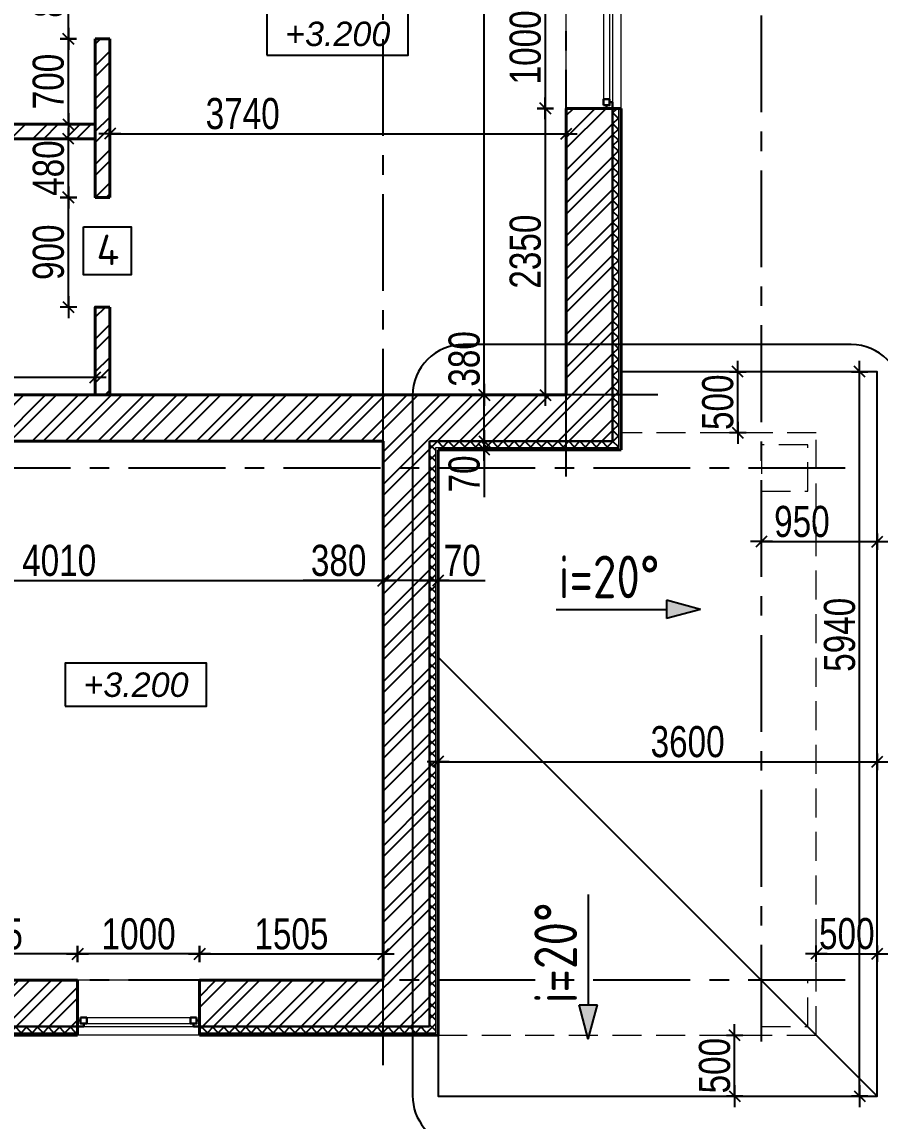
# Model space of a CAD drawing. Extents: x -12289450 to -10763036, y -7834513 to -6150123.
# Drawn here: x -11159650 to -11152617, y -7688771 to -7679759 of the extents above; entities that cross this region are included whole.
import ezdxf

# ---------------------------------------------------------------- set-up
doc = ezdxf.new("R2010")
doc.units = 0
doc.header["$LTSCALE"] = 25
doc.header["$PDMODE"] = 35
doc.linetypes.add('CENTER', pattern=[50.8, 31.75, -6.35, 6.35, -6.35])
doc.linetypes.add('HIDDEN2', pattern=[4.7625, 3.175, -1.5875])
doc.layers.get('DefPoints').update_dxf_attribs({"color": 10, "lineweight": 30})
for name, color, linetype in [('005-РАЗМЕРЫ', 252, 'Continuous'), ('008-ШТРИХОВКА', 252, 'Continuous'), ('014-ОСИ', 251, 'CENTER'), ('Annotation - Text', 7, 'Continuous'), ('Крыши', 7, 'Continuous'), ('Текст', 7, 'Continuous'), ('Чертеж эскизный', 7, 'Continuous')]:
    doc.layers.add(name, color=color, linetype=linetype)
doc.layers.add('Окна ArchiCAD_Ном._пера__23', color=7, linetype='Continuous', lineweight=30, true_color=0xff6600)
doc.layers.add('Окна ArchiCAD_Ном._пера__3', color=7, linetype='Continuous', lineweight=15, true_color=0xff6600)
doc.layers.add('Перегор', color=4, linetype='Continuous', lineweight=20)
doc.layers.add('СТЕНЫ', color=5, linetype='Continuous', lineweight=40)
doc.styles.add('gismo', font='isocpeui.ttf')
doc.styles.add('GOST 2.304', font='cs_gost2304.shx')
doc.styles.get("Standard").update_dxf_attribs({"font": 'arial.ttf'})
doc.styles.add('TXT0', font='txt', dxfattribs={"width": 0.8})
doc.styles.add('ГОСТ 2.304', font='CS_Gost2304.shx')
doc.styles.add('Текстер', font='ariali.ttf')
doc.dimstyles.new('РАЗМЕРЫ', dxfattribs={"dimscale": 30, "dimtxt": 8.5, "dimasz": 0.15, "dimexe": 0, "dimexo": 0, "dimgap": 1.2, "dimtad": 1, "dimdec": 0, "dimzin": 0, "dimdsep": 46, "dimtxsty": 'TXT0', "dimblk1": 'A8MITTA', "dimblk2": 'A8MITTA', "dimsah": 1, "dimcen": 2, "dimse1": 1, "dimse2": 1, "dimadec": 0, "dimazin": 0, "dimtp": 6, "dimtm": 6, "dimtfac": 1, "dimtdec": 0, "dimtofl": 0, "dimtmove": 0, "dimatfit": 3, "dimldrblk": 'A8MITTA', "dimfxl": 0, "dimtolj": 1, "dimtzin": 0, "dimarcsym": 0})

# ---------------------------------------------------------------- blocks, each defined once
blk = doc.blocks.new('A8MITTA', base_point=(3180, 3140))
for p, q in [((3170, 3130), (3190, 3150)), ((3180, 3155), (3180, 3125)), ((3160, 3140), (3200, 3140))]:
    blk.add_line(p, q)
blk = doc.blocks.new('*D305')
at = {"layer": '005-РАЗМЕРЫ', "color": 0, "lineweight": -2, "ltscale": 1.2, "transparency": 16777216}
blk.add_line((-11160694.2, -7684338.9), (-11156693.2, -7684338.9), dxfattribs=at)
at = {"layer": 'DefPoints', "color": 0, "ltscale": 1.2, "transparency": 16777216}
for p in [(-11160698.7, -7684306.4), (-11156688.7, -7684306.4), (-11156688.7, -7684338.9)]:
    blk.add_point(p, dxfattribs=at)
at = {"layer": '005-РАЗМЕРЫ', "color": 0, "lineweight": -2, "ltscale": 1.2, "transparency": 16777216, "xscale": 4.5, "yscale": 4.5, "zscale": 4.5, "rotation": 180}
blk.add_blockref('A8MITTA', (-11160698.7, -7684338.9), dxfattribs=at)
at = {"layer": '005-РАЗМЕРЫ', "color": 0, "lineweight": -2, "ltscale": 1.2, "transparency": 16777216, "xscale": 4.5, "yscale": 4.5, "zscale": 4.5}
blk.add_blockref('A8MITTA', (-11156688.7, -7684338.9), dxfattribs=at)
at = {"layer": '005-РАЗМЕРЫ', "color": 0, "ltscale": 1.2, "transparency": 16777216, "insert": (-11159344.5, -7684175.4), "char_height": 255, "attachment_point": 5, "style": 'TXT0'}
blk.add_mtext('\\A1;4010', dxfattribs=at)
blk = doc.blocks.new('*D306')
at = {"layer": '005-РАЗМЕРЫ', "color": 0, "lineweight": -2, "ltscale": 1.2, "transparency": 16777216}
for p, q in [((-11156688.7, -7684338.9), (-11157345.2, -7684338.9)), ((-11156313.2, -7684338.9), (-11156684.2, -7684338.9))]:
    blk.add_line(p, q, dxfattribs=at)
at = {"layer": 'DefPoints', "color": 0, "ltscale": 1.2, "transparency": 16777216}
for p in [(-11156688.7, -7684338.9), (-11156308.7, -7684338.9), (-11156308.7, -7684338.9)]:
    blk.add_point(p, dxfattribs=at)
at = {"layer": '005-РАЗМЕРЫ', "color": 0, "lineweight": -2, "ltscale": 1.2, "transparency": 16777216, "xscale": 4.5, "yscale": 4.5, "zscale": 4.5, "rotation": 180}
blk.add_blockref('A8MITTA', (-11156688.7, -7684338.9), dxfattribs=at)
at = {"layer": '005-РАЗМЕРЫ', "color": 0, "lineweight": -2, "ltscale": 1.2, "transparency": 16777216, "xscale": 4.5, "yscale": 4.5, "zscale": 4.5}
blk.add_blockref('A8MITTA', (-11156308.7, -7684338.9), dxfattribs=at)
at = {"layer": '005-РАЗМЕРЫ', "color": 0, "ltscale": 1.2, "transparency": 16777216, "insert": (-11157054.2, -7684175.4), "char_height": 255, "attachment_point": 5, "style": 'TXT0'}
blk.add_mtext('\\A1;380', dxfattribs=at)
blk = doc.blocks.new('*D316')
at = {"layer": '005-РАЗМЕРЫ', "color": 0, "lineweight": -2, "ltscale": 1.2, "transparency": 16777216}
for p, q in [((-11155860.7, -7682817.2), (-11155860.7, -7682230.7)), ((-11155860.7, -7683192.7), (-11155860.7, -7682821.7))]:
    blk.add_line(p, q, dxfattribs=at)
at = {"layer": 'DefPoints', "color": 0, "ltscale": 1.2, "transparency": 16777216}
for p in [(-11155860.7, -7682817.2), (-11155860.7, -7682817.2), (-11156039.8, -7683197.2)]:
    blk.add_point(p, dxfattribs=at)
at = {"layer": '005-РАЗМЕРЫ', "color": 0, "lineweight": -2, "ltscale": 1.2, "transparency": 16777216, "xscale": 4.5, "yscale": 4.5, "zscale": 4.5}
for p, rotation in [((-11155860.7, -7682817.2), 90), ((-11155860.7, -7683197.2), 270)]:
    blk.add_blockref('A8MITTA', p, dxfattribs=dict(at, rotation=rotation))
at = {"layer": '005-РАЗМЕРЫ', "color": 0, "ltscale": 1.2, "transparency": 16777216, "insert": (-11156024.2, -7682521.7), "char_height": 255, "attachment_point": 5, "rotation": 90, "style": 'TXT0'}
blk.add_mtext('\\A1;380', dxfattribs=at)
blk = doc.blocks.new('*D317')
at = {"layer": '005-РАЗМЕРЫ', "color": 0, "lineweight": -2, "ltscale": 1.2, "transparency": 16777216}
blk.add_line((-11155860.7, -7682812.7), (-11155860.7, -7677121.7), dxfattribs=at)
at = {"layer": 'DefPoints', "color": 0, "ltscale": 1.2, "transparency": 16777216}
for p in [(-11155860.7, -7677117.2), (-11155382.6, -7677117.2), (-11155860.7, -7682817.2)]:
    blk.add_point(p, dxfattribs=at)
at = {"layer": '005-РАЗМЕРЫ', "color": 0, "lineweight": -2, "ltscale": 1.2, "transparency": 16777216, "xscale": 4.5, "yscale": 4.5, "zscale": 4.5}
for p, rotation in [((-11155860.7, -7677117.2), 90), ((-11155860.7, -7682817.2), 270)]:
    blk.add_blockref('A8MITTA', p, dxfattribs=dict(at, rotation=rotation))
at = {"layer": '005-РАЗМЕРЫ', "color": 0, "ltscale": 1.2, "transparency": 16777216, "insert": (-11156024.2, -7679284.2), "char_height": 255, "attachment_point": 5, "rotation": 90, "style": 'TXT0'}
blk.add_mtext('\\A1;5700', dxfattribs=at)
blk = doc.blocks.new('*D326')
at = {"layer": '005-РАЗМЕРЫ', "color": 0, "lineweight": -2, "ltscale": 1.2, "transparency": 16777216}
blk.add_line((-11163734.2, -7682672.8), (-11159053.2, -7682672.8), dxfattribs=at)
at = {"layer": 'DefPoints', "color": 0, "ltscale": 1.2, "transparency": 16777216}
for p in [(-11159048.7, -7682672.8), (-11163738.7, -7682783.2), (-11159048.7, -7682783.2)]:
    blk.add_point(p, dxfattribs=at)
at = {"layer": '005-РАЗМЕРЫ', "color": 0, "lineweight": -2, "ltscale": 1.2, "transparency": 16777216, "xscale": 4.5, "yscale": 4.5, "zscale": 4.5, "rotation": 180}
blk.add_blockref('A8MITTA', (-11163738.7, -7682672.8), dxfattribs=at)
at = {"layer": '005-РАЗМЕРЫ', "color": 0, "lineweight": -2, "ltscale": 1.2, "transparency": 16777216, "xscale": 4.5, "yscale": 4.5, "zscale": 4.5}
blk.add_blockref('A8MITTA', (-11159048.7, -7682672.8), dxfattribs=at)
at = {"layer": '005-РАЗМЕРЫ', "color": 0, "ltscale": 1.2, "transparency": 16777216, "insert": (-11162088.7, -7682509.3), "char_height": 255, "attachment_point": 5, "style": 'TXT0'}
blk.add_mtext('\\A1;4690', dxfattribs=at)
blk = doc.blocks.new('*D343')
at = {"layer": '005-РАЗМЕРЫ', "color": 0, "lineweight": -2, "ltscale": 1.2, "transparency": 16777216}
blk.add_line((-11158924.2, -7680675.1), (-11155193.2, -7680675.1), dxfattribs=at)
at = {"layer": 'DefPoints', "color": 0, "ltscale": 1.2, "transparency": 16777216}
for p in [(-11158928.7, -7680547.2), (-11155188.7, -7680652.2), (-11155188.7, -7680675.1)]:
    blk.add_point(p, dxfattribs=at)
at = {"layer": '005-РАЗМЕРЫ', "color": 0, "lineweight": -2, "ltscale": 1.2, "transparency": 16777216, "xscale": 4.5, "yscale": 4.5, "zscale": 4.5, "rotation": 180}
blk.add_blockref('A8MITTA', (-11158928.7, -7680675.1), dxfattribs=at)
at = {"layer": '005-РАЗМЕРЫ', "color": 0, "lineweight": -2, "ltscale": 1.2, "transparency": 16777216, "xscale": 4.5, "yscale": 4.5, "zscale": 4.5}
blk.add_blockref('A8MITTA', (-11155188.7, -7680675.1), dxfattribs=at)
at = {"layer": '005-РАЗМЕРЫ', "color": 0, "ltscale": 1.2, "transparency": 16777216, "insert": (-11157840.8, -7680511.6), "char_height": 255, "attachment_point": 5, "style": 'TXT0'}
blk.add_mtext('\\A1;3740', dxfattribs=at)
blk = doc.blocks.new('Уровень')
at = {"color": 213, "linetype": 'ByBlock'}
blk.add_lwpolyline([(0, 0), (1544, 0), (1544, 469), (0, 469)], close=True, dxfattribs=at)
at = {"flags": 4}
blk.add_attdef('+-0.000', (70, 107), '', height=250, dxfattribs=at)
blk = doc.blocks.new('*D331')
at = {"layer": '005-РАЗМЕРЫ', "color": 0, "lineweight": -2, "ltscale": 1.2, "transparency": 16777216}
blk.add_line((-11153134.2, -7687399.2), (-11152643.2, -7687399.2), dxfattribs=at)
at = {"layer": 'DefPoints', "color": 0, "ltscale": 1.2, "transparency": 16777216}
for p in [(-11152638.7, -7687399.2), (-11153138.7, -7688067.2), (-11152638.7, -7688067.2)]:
    blk.add_point(p, dxfattribs=at)
at = {"layer": '005-РАЗМЕРЫ', "color": 0, "lineweight": -2, "ltscale": 1.2, "transparency": 16777216, "xscale": 4.5, "yscale": 4.5, "zscale": 4.5, "rotation": 180}
blk.add_blockref('A8MITTA', (-11153138.7, -7687399.2), dxfattribs=at)
at = {"layer": '005-РАЗМЕРЫ', "color": 0, "lineweight": -2, "ltscale": 1.2, "transparency": 16777216, "xscale": 4.5, "yscale": 4.5, "zscale": 4.5}
blk.add_blockref('A8MITTA', (-11152638.7, -7687399.2), dxfattribs=at)
at = {"layer": '005-РАЗМЕРЫ', "color": 0, "ltscale": 1.2, "transparency": 16777216, "insert": (-11152888.7, -7687235.7), "char_height": 255, "attachment_point": 5, "style": 'TXT0'}
blk.add_mtext('\\A1;500', dxfattribs=at)
blk = doc.blocks.new('*D330')
at = {"layer": '005-РАЗМЕРЫ', "color": 0, "lineweight": -2, "ltscale": 1.2, "transparency": 16777216}
blk.add_line((-11153782.2, -7683122.7), (-11153782.2, -7682631.7), dxfattribs=at)
at = {"layer": 'DefPoints', "color": 0, "ltscale": 1.2, "transparency": 16777216}
for p in [(-11154521.4, -7682627.2), (-11153782.2, -7682627.2), (-11154521.4, -7683127.2)]:
    blk.add_point(p, dxfattribs=at)
at = {"layer": '005-РАЗМЕРЫ', "color": 0, "lineweight": -2, "ltscale": 1.2, "transparency": 16777216, "xscale": 4.5, "yscale": 4.5, "zscale": 4.5}
for p, rotation in [((-11153782.2, -7682627.2), 90), ((-11153782.2, -7683127.2), 270)]:
    blk.add_blockref('A8MITTA', p, dxfattribs=dict(at, rotation=rotation))
at = {"layer": '005-РАЗМЕРЫ', "color": 0, "ltscale": 1.2, "transparency": 16777216, "insert": (-11153945.7, -7682877.2), "char_height": 255, "attachment_point": 5, "rotation": 90, "style": 'TXT0'}
blk.add_mtext('\\A1;500', dxfattribs=at)
blk = doc.blocks.new('ЛИНИЯ_8331', base_point=(-6696.4, 28376.8))
at = {"layer": 'Чертеж эскизный', "color": 49, "linetype": 'Continuous'}
for p, q in [((-5512.4, 28376.8), (-5792.3, 28451.8)), ((-5792.3, 28301.8), (-5792.3, 28451.8)), ((-5512.4, 28376.8), (-5792.3, 28301.8))]:
    blk.add_line(p, q, dxfattribs=at)
at = {"layer": 'Чертеж эскизный', "color": 7, "linetype": 'Continuous'}
blk.add_line((-6696.4, 28376.8), (-5792.3, 28376.8), dxfattribs=at)
at = {"layer": 'Чертеж эскизный', "color": 49}
blk.add_solid([(-5512.4, 28376.8), (-5792.3, 28301.8), (-5792.3, 28451.8)], dxfattribs=at)
blk = doc.blocks.new('*D328')
at = {"layer": '005-РАЗМЕРЫ', "color": 0, "lineweight": -2, "ltscale": 1.2, "transparency": 16777216}
blk.add_line((-11156234.2, -7685825.2), (-11152643.2, -7685825.2), dxfattribs=at)
at = {"layer": 'DefPoints', "color": 0, "ltscale": 1.2, "transparency": 16777216}
for p in [(-11152638.7, -7685825.2), (-11156238.7, -7687022), (-11152638.7, -7687022)]:
    blk.add_point(p, dxfattribs=at)
at = {"layer": '005-РАЗМЕРЫ', "color": 0, "lineweight": -2, "ltscale": 1.2, "transparency": 16777216, "xscale": 4.5, "yscale": 4.5, "zscale": 4.5, "rotation": 180}
blk.add_blockref('A8MITTA', (-11156238.7, -7685825.2), dxfattribs=at)
at = {"layer": '005-РАЗМЕРЫ', "color": 0, "lineweight": -2, "ltscale": 1.2, "transparency": 16777216, "xscale": 4.5, "yscale": 4.5, "zscale": 4.5}
blk.add_blockref('A8MITTA', (-11152638.7, -7685825.2), dxfattribs=at)
at = {"layer": '005-РАЗМЕРЫ', "color": 0, "ltscale": 1.2, "transparency": 16777216, "insert": (-11154193.7, -7685661.7), "char_height": 255, "attachment_point": 5, "style": 'TXT0'}
blk.add_mtext('\\A1;3600', dxfattribs=at)
blk = doc.blocks.new('*D329')
at = {"layer": '005-РАЗМЕРЫ', "color": 0, "lineweight": -2, "ltscale": 1.2, "transparency": 16777216}
blk.add_line((-11153808.4, -7688562.7), (-11153808.4, -7688071.7), dxfattribs=at)
at = {"layer": 'DefPoints', "color": 0, "ltscale": 1.2, "transparency": 16777216}
for p in [(-11155119.9, -7688067.2), (-11153808.4, -7688067.2), (-11155119.9, -7688567.2)]:
    blk.add_point(p, dxfattribs=at)
at = {"layer": '005-РАЗМЕРЫ', "color": 0, "lineweight": -2, "ltscale": 1.2, "transparency": 16777216, "xscale": 4.5, "yscale": 4.5, "zscale": 4.5}
for p, rotation in [((-11153808.4, -7688067.2), 90), ((-11153808.4, -7688567.2), 270)]:
    blk.add_blockref('A8MITTA', p, dxfattribs=dict(at, rotation=rotation))
at = {"layer": '005-РАЗМЕРЫ', "color": 0, "ltscale": 1.2, "transparency": 16777216, "insert": (-11153971.9, -7688317.2), "char_height": 255, "attachment_point": 5, "rotation": 90, "style": 'TXT0'}
blk.add_mtext('\\A1;500', dxfattribs=at)
blk = doc.blocks.new('*D345')
at = {"layer": '005-РАЗМЕРЫ', "color": 0, "lineweight": -2, "ltscale": 1.2, "transparency": 16777216}
blk.add_line((-11152783.8, -7688562.7), (-11152783.8, -7682631.7), dxfattribs=at)
at = {"layer": 'DefPoints', "color": 0, "ltscale": 1.2, "transparency": 16777216}
for p in [(-11152783.8, -7682627.2), (-11152782.6, -7682627.2), (-11152782.6, -7688567.2)]:
    blk.add_point(p, dxfattribs=at)
at = {"layer": '005-РАЗМЕРЫ', "color": 0, "lineweight": -2, "ltscale": 1.2, "transparency": 16777216, "xscale": 4.5, "yscale": 4.5, "zscale": 4.5}
for p, rotation in [((-11152783.8, -7682627.2), 90), ((-11152783.8, -7688567.2), 270)]:
    blk.add_blockref('A8MITTA', p, dxfattribs=dict(at, rotation=rotation))
at = {"layer": '005-РАЗМЕРЫ', "color": 0, "ltscale": 1.2, "transparency": 16777216, "insert": (-11152947.3, -7684784.3), "char_height": 255, "attachment_point": 5, "rotation": 90, "style": 'TXT0'}
blk.add_mtext('\\A1;5940', dxfattribs=at)
blk = doc.blocks.new('*D346')
at = {"layer": '005-РАЗМЕРЫ', "color": 0, "lineweight": -2, "ltscale": 1.2, "transparency": 16777216}
blk.add_line((-11153584.2, -7684019.6), (-11152643.2, -7684019.6), dxfattribs=at)
at = {"layer": 'DefPoints', "color": 0, "ltscale": 1.2, "transparency": 16777216}
for p in [(-11153588.7, -7682516.8), (-11152638.7, -7682627.2), (-11152638.7, -7684019.6)]:
    blk.add_point(p, dxfattribs=at)
at = {"layer": '005-РАЗМЕРЫ', "color": 0, "lineweight": -2, "ltscale": 1.2, "transparency": 16777216, "xscale": 4.5, "yscale": 4.5, "zscale": 4.5, "rotation": 180}
blk.add_blockref('A8MITTA', (-11153588.7, -7684019.6), dxfattribs=at)
at = {"layer": '005-РАЗМЕРЫ', "color": 0, "lineweight": -2, "ltscale": 1.2, "transparency": 16777216, "xscale": 4.5, "yscale": 4.5, "zscale": 4.5}
blk.add_blockref('A8MITTA', (-11152638.7, -7684019.6), dxfattribs=at)
at = {"layer": '005-РАЗМЕРЫ', "color": 0, "ltscale": 1.2, "transparency": 16777216, "insert": (-11153256.7, -7683856.1), "char_height": 255, "attachment_point": 5, "style": 'TXT0'}
blk.add_mtext('\\A1;950', dxfattribs=at)
blk = doc.blocks.new('*D380')
at = {"layer": '005-РАЗМЕРЫ', "color": 0, "lineweight": -2, "ltscale": 1.2, "transparency": 16777216}
blk.add_line((-11158198.2, -7687401.4), (-11159189.2, -7687401.4), dxfattribs=at)
at = {"layer": 'DefPoints', "color": 0, "ltscale": 1.2, "transparency": 16777216}
for p in [(-11159193.7, -7687401.4), (-11159193.7, -7687617.2), (-11158193.7, -7687617.2)]:
    blk.add_point(p, dxfattribs=at)
at = {"layer": '005-РАЗМЕРЫ', "color": 0, "lineweight": -2, "ltscale": 1.2, "transparency": 16777216, "xscale": 4.5, "yscale": 4.5, "zscale": 4.5, "rotation": 180}
blk.add_blockref('A8MITTA', (-11159193.7, -7687401.4), dxfattribs=at)
at = {"layer": '005-РАЗМЕРЫ', "color": 0, "lineweight": -2, "ltscale": 1.2, "transparency": 16777216, "xscale": 4.5, "yscale": 4.5, "zscale": 4.5}
blk.add_blockref('A8MITTA', (-11158193.7, -7687401.4), dxfattribs=at)
at = {"layer": '005-РАЗМЕРЫ', "color": 0, "ltscale": 1.2, "transparency": 16777216, "insert": (-11158693.7, -7687237.9), "char_height": 255, "attachment_point": 5, "style": 'TXT0'}
blk.add_mtext('\\A1;1000', dxfattribs=at)
blk = doc.blocks.new('*D381')
at = {"layer": '005-РАЗМЕРЫ', "color": 0, "lineweight": -2, "ltscale": 1.2, "transparency": 16777216}
blk.add_line((-11159198.2, -7687401.4), (-11160694.2, -7687401.4), dxfattribs=at)
at = {"layer": 'DefPoints', "color": 0, "ltscale": 1.2, "transparency": 16777216}
for p in [(-11160698.7, -7687401.4), (-11160698.7, -7687617.2), (-11159193.7, -7687617.2)]:
    blk.add_point(p, dxfattribs=at)
at = {"layer": '005-РАЗМЕРЫ', "color": 0, "lineweight": -2, "ltscale": 1.2, "transparency": 16777216, "xscale": 4.5, "yscale": 4.5, "zscale": 4.5, "rotation": 180}
blk.add_blockref('A8MITTA', (-11160698.7, -7687401.4), dxfattribs=at)
at = {"layer": '005-РАЗМЕРЫ', "color": 0, "lineweight": -2, "ltscale": 1.2, "transparency": 16777216, "xscale": 4.5, "yscale": 4.5, "zscale": 4.5}
blk.add_blockref('A8MITTA', (-11159193.7, -7687401.4), dxfattribs=at)
at = {"layer": '005-РАЗМЕРЫ', "color": 0, "ltscale": 1.2, "transparency": 16777216, "insert": (-11159946.2, -7687237.9), "char_height": 255, "attachment_point": 5, "style": 'TXT0'}
blk.add_mtext('\\A1;1505', dxfattribs=at)
blk = doc.blocks.new('*D400')
at = {"layer": '005-РАЗМЕРЫ', "color": 0, "lineweight": -2, "ltscale": 1.2, "transparency": 16777216}
for p, q in [((-11155860.7, -7683192.7), (-11155860.7, -7683188.2)), ((-11155860.7, -7683271.7), (-11155860.7, -7683654.2))]:
    blk.add_line(p, q, dxfattribs=at)
at = {"layer": 'DefPoints', "color": 0, "ltscale": 1.2, "transparency": 16777216}
for p in [(-11155860.7, -7683267.2), (-11155752.6, -7683197.2), (-11155752.6, -7683267.2)]:
    blk.add_point(p, dxfattribs=at)
at = {"layer": '005-РАЗМЕРЫ', "color": 0, "lineweight": -2, "ltscale": 1.2, "transparency": 16777216, "xscale": 4.5, "yscale": 4.5, "zscale": 4.5}
for p, rotation in [((-11155860.7, -7683197.2), 270), ((-11155860.7, -7683267.2), 90)]:
    blk.add_blockref('A8MITTA', p, dxfattribs=dict(at, rotation=rotation))
at = {"layer": '005-РАЗМЕРЫ', "color": 0, "ltscale": 1.2, "transparency": 16777216, "insert": (-11156024.2, -7683465.2), "char_height": 255, "attachment_point": 5, "rotation": 90, "style": 'TXT0'}
blk.add_mtext('\\A1;70', dxfattribs=at)
blk = doc.blocks.new('*D402')
at = {"layer": '005-РАЗМЕРЫ', "color": 0, "lineweight": -2, "ltscale": 1.2, "transparency": 16777216}
blk.add_line((-11155360, -7679471.7), (-11155360, -7680462.7), dxfattribs=at)
at = {"layer": 'DefPoints', "color": 0, "ltscale": 1.2, "transparency": 16777216}
for p in [(-11155188.7, -7679467.2), (-11155360, -7680467.2), (-11155188.2, -7680467.2)]:
    blk.add_point(p, dxfattribs=at)
at = {"layer": '005-РАЗМЕРЫ', "color": 0, "lineweight": -2, "ltscale": 1.2, "transparency": 16777216, "xscale": 4.5, "yscale": 4.5, "zscale": 4.5}
for p, rotation in [((-11155360, -7679467.2), 90), ((-11155360, -7680467.2), 270)]:
    blk.add_blockref('A8MITTA', p, dxfattribs=dict(at, rotation=rotation))
at = {"layer": '005-РАЗМЕРЫ', "color": 0, "ltscale": 1.2, "transparency": 16777216, "insert": (-11155523.5, -7679967.2), "char_height": 255, "attachment_point": 5, "rotation": 90, "style": 'TXT0'}
blk.add_mtext('\\A1;1000', dxfattribs=at)
blk = doc.blocks.new('*D403')
at = {"layer": '005-РАЗМЕРЫ', "color": 0, "lineweight": -2, "ltscale": 1.2, "transparency": 16777216}
blk.add_line((-11155360, -7680471.7), (-11155360, -7682812.7), dxfattribs=at)
at = {"layer": 'DefPoints', "color": 0, "ltscale": 1.2, "transparency": 16777216}
for p in [(-11155188.2, -7680467.2), (-11155360, -7682817.2), (-11155188.7, -7682817.2)]:
    blk.add_point(p, dxfattribs=at)
at = {"layer": '005-РАЗМЕРЫ', "color": 0, "lineweight": -2, "ltscale": 1.2, "transparency": 16777216, "xscale": 4.5, "yscale": 4.5, "zscale": 4.5}
for p, rotation in [((-11155360, -7680467.2), 90), ((-11155360, -7682817.2), 270)]:
    blk.add_blockref('A8MITTA', p, dxfattribs=dict(at, rotation=rotation))
at = {"layer": '005-РАЗМЕРЫ', "color": 0, "ltscale": 1.2, "transparency": 16777216, "insert": (-11155523.5, -7681642.2), "char_height": 255, "attachment_point": 5, "rotation": 90, "style": 'TXT0'}
blk.add_mtext('\\A1;2350', dxfattribs=at)
blk = doc.blocks.new('*D407')
at = {"layer": '005-РАЗМЕРЫ', "color": 0, "lineweight": -2, "ltscale": 1.2, "transparency": 16777216}
blk.add_line((-11159269.6, -7680592.7), (-11159269.6, -7679901.7), dxfattribs=at)
at = {"layer": 'DefPoints', "color": 0, "ltscale": 1.2, "transparency": 16777216}
for p in [(-11159269.6, -7679897.2), (-11159048.7, -7679897.2), (-11159048.7, -7680597.2)]:
    blk.add_point(p, dxfattribs=at)
at = {"layer": '005-РАЗМЕРЫ', "color": 0, "lineweight": -2, "ltscale": 1.2, "transparency": 16777216, "xscale": 4.5, "yscale": 4.5, "zscale": 4.5}
for p, rotation in [((-11159269.6, -7679897.2), 90), ((-11159269.6, -7680597.2), 270)]:
    blk.add_blockref('A8MITTA', p, dxfattribs=dict(at, rotation=rotation))
at = {"layer": '005-РАЗМЕРЫ', "color": 0, "ltscale": 1.2, "transparency": 16777216, "insert": (-11159433.1, -7680247.2), "char_height": 255, "attachment_point": 5, "rotation": 90, "style": 'TXT0'}
blk.add_mtext('\\A1;700', dxfattribs=at)
blk = doc.blocks.new('*D408')
at = {"layer": '005-РАЗМЕРЫ', "color": 0, "lineweight": -2, "ltscale": 1.2, "transparency": 16777216}
blk.add_line((-11159269.6, -7679892.7), (-11159269.6, -7679101.7), dxfattribs=at)
at = {"layer": 'DefPoints', "color": 0, "ltscale": 1.2, "transparency": 16777216}
for p in [(-11159269.6, -7679097.2), (-11159048.7, -7679097.2), (-11159048.7, -7679897.2)]:
    blk.add_point(p, dxfattribs=at)
at = {"layer": '005-РАЗМЕРЫ', "color": 0, "lineweight": -2, "ltscale": 1.2, "transparency": 16777216, "xscale": 4.5, "yscale": 4.5, "zscale": 4.5}
for p, rotation in [((-11159269.6, -7679097.2), 90), ((-11159269.6, -7679897.2), 270)]:
    blk.add_blockref('A8MITTA', p, dxfattribs=dict(at, rotation=rotation))
at = {"layer": '005-РАЗМЕРЫ', "color": 0, "ltscale": 1.2, "transparency": 16777216, "insert": (-11159433.1, -7679497.2), "char_height": 255, "attachment_point": 5, "rotation": 90, "style": 'TXT0'}
blk.add_mtext('\\A1;800', dxfattribs=at)
blk = doc.blocks.new('*D409')
at = {"layer": '005-РАЗМЕРЫ', "color": 0, "lineweight": -2, "ltscale": 1.2, "transparency": 16777216}
blk.add_line((-11159268.5, -7681192.7), (-11159268.5, -7680721.7), dxfattribs=at)
at = {"layer": 'DefPoints', "color": 0, "ltscale": 1.2, "transparency": 16777216}
for p in [(-11159268.5, -7680717.2), (-11159048.7, -7680717.2), (-11159048.7, -7681197.2)]:
    blk.add_point(p, dxfattribs=at)
at = {"layer": '005-РАЗМЕРЫ', "color": 0, "lineweight": -2, "ltscale": 1.2, "transparency": 16777216, "xscale": 4.5, "yscale": 4.5, "zscale": 4.5}
for p, rotation in [((-11159268.5, -7680717.2), 90), ((-11159268.5, -7681197.2), 270)]:
    blk.add_blockref('A8MITTA', p, dxfattribs=dict(at, rotation=rotation))
at = {"layer": '005-РАЗМЕРЫ', "color": 0, "ltscale": 1.2, "transparency": 16777216, "insert": (-11159432, -7680957.2), "char_height": 255, "attachment_point": 5, "rotation": 90, "style": 'TXT0'}
blk.add_mtext('\\A1;480', dxfattribs=at)
blk = doc.blocks.new('*D410')
at = {"layer": '005-РАЗМЕРЫ', "color": 0, "lineweight": -2, "ltscale": 1.2, "transparency": 16777216}
blk.add_line((-11159268.5, -7682092.7), (-11159268.5, -7681201.7), dxfattribs=at)
at = {"layer": 'DefPoints', "color": 0, "ltscale": 1.2, "transparency": 16777216}
for p in [(-11159268.5, -7681197.2), (-11159048.7, -7681197.2), (-11159048.7, -7682097.2)]:
    blk.add_point(p, dxfattribs=at)
at = {"layer": '005-РАЗМЕРЫ', "color": 0, "lineweight": -2, "ltscale": 1.2, "transparency": 16777216, "xscale": 4.5, "yscale": 4.5, "zscale": 4.5}
for p, rotation in [((-11159268.5, -7681197.2), 90), ((-11159268.5, -7682097.2), 270)]:
    blk.add_blockref('A8MITTA', p, dxfattribs=dict(at, rotation=rotation))
at = {"layer": '005-РАЗМЕРЫ', "color": 0, "ltscale": 1.2, "transparency": 16777216, "insert": (-11159432, -7681647.2), "char_height": 255, "attachment_point": 5, "rotation": 90, "style": 'TXT0'}
blk.add_mtext('\\A1;900', dxfattribs=at)
blk = doc.blocks.new('*D411')
at = {"layer": '005-РАЗМЕРЫ', "color": 0, "lineweight": -2, "ltscale": 1.2, "transparency": 16777216}
for p, q in [((-11156313.2, -7684338.9), (-11156317.7, -7684338.9)), ((-11156234.2, -7684338.9), (-11155851.7, -7684338.9))]:
    blk.add_line(p, q, dxfattribs=at)
at = {"layer": 'DefPoints', "color": 0, "ltscale": 1.2, "transparency": 16777216}
for p in [(-11156238.7, -7684338.9), (-11156308.7, -7684469.5), (-11156238.7, -7684469.5)]:
    blk.add_point(p, dxfattribs=at)
at = {"layer": '005-РАЗМЕРЫ', "color": 0, "lineweight": -2, "ltscale": 1.2, "transparency": 16777216, "xscale": 4.5, "yscale": 4.5, "zscale": 4.5}
blk.add_blockref('A8MITTA', (-11156308.7, -7684338.9), dxfattribs=at)
at = {"layer": '005-РАЗМЕРЫ', "color": 0, "lineweight": -2, "ltscale": 1.2, "transparency": 16777216, "xscale": 4.5, "yscale": 4.5, "zscale": 4.5, "rotation": 180}
blk.add_blockref('A8MITTA', (-11156238.7, -7684338.9), dxfattribs=at)
at = {"layer": '005-РАЗМЕРЫ', "color": 0, "ltscale": 1.2, "transparency": 16777216, "insert": (-11156040.7, -7684175.4), "char_height": 255, "attachment_point": 5, "style": 'TXT0'}
blk.add_mtext('\\A1;70', dxfattribs=at)
blk = doc.blocks.new('*D687')
at = {"layer": '005-РАЗМЕРЫ', "color": 0, "lineweight": -2, "ltscale": 1.2, "transparency": 16777216}
blk.add_line((-11158189.2, -7687401.4), (-11156693.2, -7687401.4), dxfattribs=at)
at = {"layer": 'DefPoints', "color": 0, "ltscale": 1.2, "transparency": 16777216}
for p in [(-11156688.7, -7687401.4), (-11158193.7, -7687617.2), (-11156688.7, -7687617.2)]:
    blk.add_point(p, dxfattribs=at)
at = {"layer": '005-РАЗМЕРЫ', "color": 0, "lineweight": -2, "ltscale": 1.2, "transparency": 16777216, "xscale": 4.5, "yscale": 4.5, "zscale": 4.5, "rotation": 180}
blk.add_blockref('A8MITTA', (-11158193.7, -7687401.4), dxfattribs=at)
at = {"layer": '005-РАЗМЕРЫ', "color": 0, "lineweight": -2, "ltscale": 1.2, "transparency": 16777216, "xscale": 4.5, "yscale": 4.5, "zscale": 4.5}
blk.add_blockref('A8MITTA', (-11156688.7, -7687401.4), dxfattribs=at)
at = {"layer": '005-РАЗМЕРЫ', "color": 0, "ltscale": 1.2, "transparency": 16777216, "insert": (-11157441.2, -7687237.9), "char_height": 255, "attachment_point": 5, "style": 'TXT0'}
blk.add_mtext('\\A1;1505', dxfattribs=at)

msp = doc.modelspace()

# ---------------------------------------------------------------- hatches: boundary and pattern name
at = {"layer": '008-ШТРИХОВКА', "ltscale": 3}
h = msp.add_hatch(dxfattribs=at)
h.set_pattern_fill('ANSI32', color=256, scale=20)
h.set_pattern_definition([(45, (-11167868.72, -7687997.22), (-134.7038, 134.7038), []), (45, (-11167778.92, -7687997.22), (-134.7038, 134.7038), [])])
h.paths.add_polyline_path([(-11165988.7, -7679117.2), (-11166368.7, -7679117.2), (-11166368.7, -7680337.2), (-11167868.7, -7680337.2), (-11167868.7, -7681267.2), (-11167818.7, -7681267.2), (-11167488.7, -7681267.2), (-11167488.7, -7681117.2), (-11167488.7, -7680717.2), (-11165988.7, -7680717.2)])
h.paths.add_polyline_path([(-11165988.7, -7677117.2), (-11164988.7, -7677117.2), (-11164988.7, -7676737.2), (-11166368.7, -7676737.2), (-11166368.7, -7678117.2), (-11166318.7, -7678117.2), (-11165988.7, -7678117.2)])
h.paths.add_polyline_path([(-11158598.7, -7676737.2), (-11163988.7, -7676737.2), (-11163988.7, -7676787.2), (-11163988.7, -7677117.2), (-11161078.7, -7677117.2), (-11161078.7, -7677937.2), (-11160698.7, -7677937.2), (-11160698.7, -7677117.2), (-11158598.7, -7677117.2)])
h.paths.add_polyline_path([(-11160698.7, -7678977.2), (-11161078.7, -7678977.2), (-11161078.7, -7679557.2), (-11161078.7, -7680717.2), (-11160698.7, -7680717.2)])
h.paths.add_polyline_path([(-11154808.7, -7676737.2), (-11157598.7, -7676737.2), (-11157598.7, -7677117.2), (-11157588.7, -7677117.2), (-11155988.7, -7677117.2), (-11155503.8, -7677117.2), (-11155188.7, -7677117.2), (-11155188.7, -7679467.2), (-11154808.7, -7679467.2)])
h.paths.add_polyline_path([(-11154808.7, -7680467.2), (-11155188.5, -7680467.2), (-11155188.7, -7682817.2), (-11161078.7, -7682817.2), (-11161078.7, -7683347.2), (-11160698.7, -7683347.2), (-11160698.7, -7683197.2), (-11159698.7, -7683197.2), (-11156688.7, -7683197.2), (-11156688.7, -7687617.2), (-11158193.7, -7687617.2), (-11158193.7, -7687997.2), (-11156308.7, -7687997.2), (-11156308.7, -7686797.2), (-11156308.7, -7683197.2), (-11154808.7, -7683197.2)])
h.paths.add_polyline_path([(-11160698.7, -7684247.2), (-11161078.7, -7684247.2), (-11161078.7, -7687617.2), (-11160698.7, -7687617.2)], flags=17)
h.paths.add_polyline_path([(-11165988.7, -7682817.2), (-11167488.7, -7682817.2), (-11167488.7, -7682267.2), (-11167868.7, -7682267.2), (-11167868.7, -7683197.2), (-11166368.7, -7683197.2), (-11166368.7, -7687997.2), (-11165288.7, -7687997.2), (-11165288.7, -7687947.2), (-11165288.7, -7687617.2), (-11165988.7, -7687617.2), (-11165988.7, -7686772.6), (-11166070.7, -7686772.6), (-11166070.7, -7686614.6), (-11165988.7, -7686614.6), (-11165988.7, -7686105.2)])
h.paths.add_polyline_path([(-11159193.7, -7687617.2), (-11161778.7, -7687617.2), (-11164288.7, -7687617.2), (-11164288.7, -7687997.2), (-11162778.7, -7687997.2), (-11159193.7, -7687997.2)])
h = msp.add_hatch(dxfattribs=at)
h.set_pattern_fill('ANSI32', color=256, scale=20)
h.set_pattern_definition([(45, (-11159048.72, -7681197.22), (-134.704, 134.704), []), (45, (-11158958.92, -7681197.22), (-134.704, 134.704), [])])
h.paths.add_polyline_path([(-11158928.7, -7677117.2), (-11159048.7, -7677117.2), (-11159048.7, -7679097.2), (-11158928.7, -7679097.2)])
h.paths.add_polyline_path([(-11158928.7, -7679897.2), (-11159048.7, -7679897.2), (-11159048.7, -7680597.2), (-11159048.7, -7681197.2), (-11158928.7, -7681197.2)])
h = msp.add_hatch(dxfattribs=at)
h.set_pattern_fill('ANSI37', color=256, scale=20, style=0)
h.set_pattern_definition([(45, (-11167918.724, -7688047.22), (-44.90128, 44.90128), []), (135, (-11167918.724, -7688047.22), (-44.90128, -44.90128), [])])
h.paths.add_polyline_path([(-11166368.7, -7683197.2), (-11167868.7, -7683197.2), (-11167868.7, -7682267.2), (-11167918.7, -7682267.2), (-11167918.7, -7683247.2), (-11166418.7, -7683247.2), (-11166418.7, -7688047.2), (-11165288.7, -7688047.2), (-11165288.7, -7687997.2), (-11166368.7, -7687997.2)])
h.paths.add_polyline_path([(-11159193.7, -7687997.2), (-11162778.7, -7687997.2), (-11164288.7, -7687997.2), (-11164288.7, -7688047.2), (-11162778.7, -7688047.2), (-11159193.7, -7688047.2)])
h.paths.add_polyline_path([(-11156258.7, -7686797.2), (-11156258.7, -7683247.2), (-11154758.7, -7683247.2), (-11154758.7, -7680467.2), (-11154808.7, -7680467.2), (-11154808.7, -7683197.2), (-11156308.7, -7683197.2), (-11156308.7, -7686797.2), (-11156308.7, -7687997.2), (-11158193.7, -7687997.2), (-11158193.7, -7688047.2), (-11156258.7, -7688047.2)])
h = msp.add_hatch(dxfattribs=at)
h.set_pattern_fill('ANSI32', color=256, scale=20)
h.set_pattern_definition([(45, (-11165988.72, -7685797.22), (-134.704, 134.704), []), (45, (-11165898.92, -7685797.22), (-134.704, 134.704), [])])
h.paths.add_polyline_path([(-11162278.7, -7680597.2), (-11165988.7, -7680597.2), (-11165988.7, -7680717.2), (-11165838.7, -7680717.2), (-11165538.7, -7680717.2), (-11165238.7, -7680717.2), (-11164938.7, -7680717.2), (-11162278.7, -7680717.2)])
h.paths.add_polyline_path([(-11161078.7, -7680597.2), (-11161378.7, -7680597.2), (-11161378.7, -7680717.2), (-11161078.7, -7680717.2)])
h.paths.add_polyline_path([(-11159048.7, -7680597.2), (-11160698.7, -7680597.2), (-11160698.7, -7680717.2), (-11159048.7, -7680717.2)])
h.paths.add_polyline_path([(-11158928.7, -7682097.2), (-11159048.7, -7682097.2), (-11159048.7, -7682817.2), (-11158928.7, -7682817.2)])
h.paths.add_polyline_path([(-11161078.7, -7684737.2), (-11161868.7, -7684737.2), (-11161868.7, -7684857.2), (-11161078.7, -7684857.2)])
h.paths.add_polyline_path([(-11163118.7, -7684147.2), (-11163238.7, -7684147.2), (-11163238.7, -7685797.2), (-11163118.7, -7685797.2)])
h.paths.add_polyline_path([(-11162668.7, -7684737.2), (-11163118.7, -7684737.2), (-11163118.7, -7684857.2), (-11162668.7, -7684857.2)])
h.paths.add_polyline_path([(-11163118.7, -7682817.2), (-11165988.7, -7682817.2), (-11165988.7, -7682937.2), (-11163238.7, -7682937.2), (-11163238.7, -7683347.2), (-11163118.7, -7683347.2)])

# ---------------------------------------------------------------- linework, layer by layer
at = {"layer": '014-ОСИ'}
for points in [[(-11156688.7, -7688313.6), (-11156688.7, -7674658.6)], [(-11153588.7, -7688119.5), (-11153588.7, -7674758.6)], [(-11155188.7, -7683486.1), (-11155188.7, -7678997.2)], [(-11154438.7, -7682817.2), (-11169954.9, -7682817.2)], [(-11152901.9, -7683417.2), (-11169954.9, -7683417.2)], [(-11152901.9, -7687617.2), (-11169954.9, -7687617.2)], [(-11152903.7, -7687617.2), (-11158193.7, -7687617.2)]]:
    msp.add_lwpolyline(points, dxfattribs=at)
at = {"layer": 'Annotation - Text', "color": 0, "lineweight": 25}
msp.add_lwpolyline([(-11159146.4, -7681440.1), (-11158754.8, -7681440.1), (-11158754.8, -7681831.7), (-11159146.4, -7681831.7), (-11159146.4, -7681440.1)], close=True, dxfattribs=at)
at = {"layer": 'Крыши', "color": 12, "lineweight": 25}
for points in [[(-11156238.7, -7688567.2), (-11152638.7, -7688567.2), (-11152638.7, -7682627.2), (-11154738.7, -7682627.2)], [(-11156238.7, -7688067.2), (-11156238.7, -7688567.2), (-11152638.7, -7688567.2), (-11152638.7, -7682627.2), (-11154738.7, -7682627.2)], [(-11152638.7, -7688567.2), (-11156238.7, -7684967.2)]]:
    msp.add_lwpolyline(points, dxfattribs=at)
at = {"layer": 'Окна ArchiCAD_Ном._пера__23', "linetype": 'Continuous'}
for points in [[(-11154883.7, -7680442.2), (-11154883.7, -7680392.2), (-11154833.7, -7680392.2), (-11154833.7, -7680442.2)], [(-11159168.7, -7687922.2), (-11159118.7, -7687922.2), (-11159118.7, -7687972.2), (-11159168.7, -7687972.2)], [(-11158218.7, -7687922.2), (-11158268.7, -7687922.2), (-11158268.7, -7687972.2), (-11158218.7, -7687972.2)]]:
    msp.add_lwpolyline(points, close=True, dxfattribs=at)
for points in [[(-11154858.7, -7680442.2), (-11154858.7, -7680467.2), (-11154808.7, -7680467.2), (-11154808.7, -7680417.2), (-11154833.7, -7680417.2), (-11154833.7, -7680442.2), (-11154858.7, -7680442.2)], [(-11159168.7, -7687947.2), (-11159193.7, -7687947.2), (-11159193.7, -7687997.2), (-11159143.7, -7687997.2), (-11159143.7, -7687972.2), (-11159168.7, -7687972.2), (-11159168.7, -7687947.2)], [(-11158218.7, -7687947.2), (-11158193.7, -7687947.2), (-11158193.7, -7687997.2), (-11158243.7, -7687997.2), (-11158243.7, -7687972.2), (-11158218.7, -7687972.2), (-11158218.7, -7687947.2)]]:
    msp.add_lwpolyline(points, dxfattribs=at)
at = {"layer": 'Окна ArchiCAD_Ном._пера__3', "linetype": 'Continuous'}
for p, q in [((-11154883.7, -7679542.2), (-11154883.7, -7680392.2)), ((-11154833.7, -7679542.2), (-11154833.7, -7680392.2)), ((-11154808.7, -7679517.2), (-11154808.7, -7680417.2)), ((-11159118.7, -7687922.2), (-11158268.7, -7687922.2)), ((-11159143.7, -7687997.2), (-11158243.7, -7687997.2)), ((-11159118.7, -7687972.2), (-11158268.7, -7687972.2))]:
    msp.add_line(p, q, dxfattribs=at)
at = {"layer": 'Перегор', "color": 6, "linetype": 'Continuous', "lineweight": 25, "ltscale": 5}
msp.add_lwpolyline([(-11152436.5, -7688562.8), (-11152436.5, -7682819.2, 0.413301), (-11152852.3, -7682404.7), (-11156032.4, -7682404.7, 0.414214), (-11156448.2, -7682820.5), (-11156448.2, -7688562.8, 0.361262), (-11156108.5, -7688971.6), (-11152852.3, -7688971.6, 0.426315), (-11152436.5, -7688562.8)], format="xyb", close=True, dxfattribs=at)
at = {"layer": 'СТЕНЫ', "ltscale": 3}
for p, q in [((-11159048.7, -7680597.2), (-11159048.7, -7679897.2)), ((-11159048.7, -7679897.2), (-11158928.7, -7679897.2)), ((-11155188.2, -7680467.2), (-11155188.7, -7682817.2)), ((-11154738.7, -7683267.2), (-11154738.7, -7680467.2)), ((-11160698.7, -7680597.2), (-11159048.7, -7680597.2)), ((-11159048.7, -7680717.2), (-11161378.7, -7680717.2)), ((-11155188.7, -7682817.2), (-11161078.7, -7682817.2)), ((-11156238.7, -7686797.2), (-11156238.7, -7683267.2)), ((-11156238.7, -7683267.2), (-11154738.7, -7683267.2)), ((-11156688.7, -7687617.2), (-11156688.7, -7686797.2)), ((-11156238.7, -7688067.2), (-11156238.7, -7686797.2)), ((-11159193.7, -7687617.2), (-11159193.7, -7688067.2)), ((-11156688.7, -7687617.2), (-11158193.7, -7687617.2)), ((-11158193.7, -7687617.2), (-11158193.7, -7688067.2)), ((-11158193.7, -7688067.2), (-11156238.7, -7688067.2))]:
    msp.add_line(p, q, dxfattribs=at)
at = {"layer": 'СТЕНЫ', "lineweight": 30, "ltscale": 3}
for p, q in [((-11154808.7, -7680467.2), (-11154808.7, -7683197.2)), ((-11154808.7, -7683197.2), (-11156308.7, -7683197.2)), ((-11158193.7, -7687997.2), (-11156308.7, -7687997.2)), ((-11158193.7, -7687997.2), (-11156308.7, -7687997.2))]:
    msp.add_line(p, q, dxfattribs=at)
at = {"layer": 'СТЕНЫ', "lineweight": 9, "ltscale": 3}
for p, q in [((-11154758.7, -7683247.2), (-11154758.7, -7680467.2)), ((-11156258.7, -7686797.2), (-11156258.7, -7683247.2)), ((-11156258.7, -7683247.2), (-11154758.7, -7683247.2)), ((-11156258.7, -7688047.2), (-11156258.7, -7686797.2)), ((-11158193.7, -7688047.2), (-11156258.7, -7688047.2))]:
    msp.add_line(p, q, dxfattribs=at)
for points in [[(-11155188.7, -7680467.2), (-11155188.7, -7679467.2)], [(-11154738.7, -7680467.2), (-11154738.7, -7679467.2)], [(-11158193.7, -7687617.2), (-11159193.7, -7687617.2)], [(-11162778.7, -7688047.2), (-11159193.7, -7688047.2)], [(-11158193.7, -7688067.2), (-11159193.7, -7688067.2)]]:
    msp.add_lwpolyline(points, dxfattribs=at)
at = {"layer": 'СТЕНЫ', "ltscale": 3}
for points in [[(-11159048.7, -7681197.2), (-11159048.7, -7679897.2)], [(-11159048.7, -7680597.2), (-11159048.7, -7679897.2)], [(-11158928.7, -7681197.2), (-11158928.7, -7679897.2)], [(-11155188.7, -7680467.2), (-11154738.7, -7680467.2)], [(-11159048.7, -7681197.2), (-11159048.7, -7681197.2), (-11158928.7, -7681197.2)], [(-11159048.7, -7682817.2), (-11159048.7, -7682097.2)], [(-11159048.7, -7682097.2), (-11159048.7, -7682097.2), (-11158928.7, -7682097.2)], [(-11158928.7, -7682817.2), (-11158928.7, -7682097.2)], [(-11156688.7, -7683197.2), (-11160698.7, -7683197.2)], [(-11156688.7, -7687617.2), (-11156688.7, -7683197.2)], [(-11156688.7, -7687617.2), (-11156688.7, -7686837.2)], [(-11160698.7, -7687617.2), (-11159193.7, -7687617.2)], [(-11162778.7, -7688067.2), (-11159193.7, -7688067.2)]]:
    msp.add_lwpolyline(points, dxfattribs=at)
at = {"layer": 'СТЕНЫ', "linetype": 'HIDDEN2', "lineweight": 0, "ltscale": 3}
msp.add_lwpolyline([(-11156238.7, -7688067.2), (-11153138.7, -7688067.2), (-11153138.7, -7683127.2), (-11154738.7, -7683127.2)], dxfattribs=at)
at = {"layer": 'СТЕНЫ', "lineweight": 30, "ltscale": 3}
for points in [[(-11156308.7, -7686797.2), (-11156308.7, -7683197.2)], [(-11156308.7, -7687997.2), (-11156308.7, -7686797.2)], [(-11162778.7, -7687997.2), (-11159193.7, -7687997.2)]]:
    msp.add_lwpolyline(points, dxfattribs=at)
at = {"layer": 'СТЕНЫ', "linetype": 'HIDDEN2', "lineweight": 0, "ltscale": 3}
for points in [[(-11153588.7, -7683607.2), (-11153208.7, -7683607.2), (-11153208.7, -7683227.2), (-11153588.7, -7683227.2)], [(-11153588.7, -7687997.2), (-11153208.7, -7687997.2), (-11153208.7, -7687617.2), (-11153588.7, -7687617.2)]]:
    msp.add_lwpolyline(points, close=True, dxfattribs=at)

# ---------------------------------------------------------------- block references
at = {"color": 7, "ltscale": 2}
ref = msp.add_blockref('Уровень', (-11157642.5, -7680031.7), dxfattribs=dict(at, xscale=0.75, yscale=0.75, zscale=0.75))
ref.add_attrib('+-0.000', '+3.200', (-11157492.9, -7679956.4), dxfattribs={"height": 200, "style": 'Текстер'})
ref = msp.add_blockref('Уровень', (-11159296, -7685368.5), dxfattribs=dict(at, xscale=0.75, yscale=0.75, zscale=0.75))
ref.add_attrib('+-0.000', '+3.200', (-11159146.4, -7685293.1), dxfattribs={"height": 200, "style": 'Текстер'})
at = {"layer": 'Чертеж эскизный', "color": 7, "linetype": 'Continuous', "xscale": -1, "rotation": 180}
msp.add_blockref('ЛИНИЯ_8331', (-11155271.9, -7684576), dxfattribs=at)
at = {"layer": 'Чертеж эскизный', "color": 7, "linetype": 'Continuous', "rotation": 269.9999999997916}
msp.add_blockref('ЛИНИЯ_8331', (-11155008.2, -7686914.6), dxfattribs=at)

# ---------------------------------------------------------------- texts
at = {"layer": 'Annotation - Text', "color": 0, "lineweight": 40, "insert": (-11158944.6, -7681502.7), "char_height": 250, "attachment_point": 2, "style": 'gismo'}
msp.add_mtext('{\\fISOCPEUR|b0|i0|c204|p34;4}', dxfattribs=at)
at = {"layer": 'Текст', "linetype": 'Continuous', "lineweight": 25, "ltscale": 100}
for rotation, style, p in [(360, 'ГОСТ 2.304', (-11155251.9, -7684484.2)), (90, 'GOST 2.304', (-11155100, -7687806.6))]:
    msp.add_text('i=20%%D', height=350, rotation=rotation, dxfattribs=dict(at, style=style)).set_placement(p)

# ---------------------------------------------------------------- dimensions: what is measured, and where the dimension line sits
at = {"layer": '005-РАЗМЕРЫ', "ltscale": 1.2}
for base, p1, p2, picture, middle in [((-11155860.7, -7677117.2), (-11155860.7, -7682817.2), (-11155382.6, -7677117.2), '*D317', (-11155860.7, -7679284.2)), ((-11159269.6, -7679897.2), (-11159048.7, -7680597.2), (-11159048.7, -7679897.2), '*D407', (-11159269.6, -7680247.2)), ((-11159268.5, -7680717.2), (-11159048.7, -7681197.2), (-11159048.7, -7680717.2), '*D409', (-11159268.5, -7680957.2)), ((-11159268.5, -7681197.2), (-11159048.7, -7682097.2), (-11159048.7, -7681197.2), '*D410', (-11159268.5, -7681647.2)), ((-11155860.7, -7682817.2), (-11156039.8, -7683197.2), (-11155860.7, -7682817.2), '*D316', (-11155860.7, -7682521.7)), ((-11153782.2, -7682627.2), (-11154521.4, -7683127.2), (-11154521.4, -7682627.2), '*D330', (-11153782.2, -7682877.2)), ((-11152783.8, -7682627.2), (-11152782.6, -7688567.2), (-11152782.6, -7682627.2), '*D345', (-11152783.8, -7684784.3)), ((-11155860.7, -7683267.2), (-11155752.6, -7683197.2), (-11155752.6, -7683267.2), '*D400', (-11155860.7, -7683465.2)), ((-11153808.4, -7688067.2), (-11155119.9, -7688567.2), (-11155119.9, -7688067.2), '*D329', (-11153808.4, -7688317.2))]:
    dim = msp.add_linear_dim(base=base, p1=p1, p2=p2, angle=90, dimstyle='РАЗМЕРЫ', dxfattribs=at)
    dim.commit()
    dim.dimension.update_dxf_attribs({"geometry": picture, "text_midpoint": middle, "dimtype": 160})
for base, p1, p2, angle, picture, middle in [((-11159269.6, -7679097.2), (-11159048.7, -7679897.2), (-11159048.7, -7679097.2), 90, '*D408', (-11159433.1, -7679497.2)), ((-11155360, -7680467.2), (-11155188.7, -7679467.2), (-11155188.2, -7680467.2), 90, '*D402', (-11155523.5, -7679967.2)), ((-11155360, -7682817.2), (-11155188.2, -7680467.2), (-11155188.7, -7682817.2), 90, '*D403', (-11155523.5, -7681642.2)), ((-11156688.7, -7687401.4), (-11158193.7, -7687617.2), (-11156688.7, -7687617.2), 180, '*D687', (-11157441.2, -7687237.9))]:
    dim = msp.add_linear_dim(base=base, p1=p1, p2=p2, angle=angle, dimstyle='РАЗМЕРЫ', dxfattribs=at)
    dim.commit()
    dim.dimension.update_dxf_attribs({"geometry": picture, "text_midpoint": middle})
for base, p1, p2, picture, middle in [((-11155188.7, -7680675.1), (-11158928.7, -7680547.2), (-11155188.7, -7680652.2), '*D343', (-11157840.8, -7680675.1)), ((-11159048.7, -7682672.8), (-11163738.7, -7682783.2), (-11159048.7, -7682783.2), '*D326', (-11162088.7, -7682672.8)), ((-11152638.7, -7684019.6), (-11153588.7, -7682516.8), (-11152638.7, -7682627.2), '*D346', (-11153256.7, -7684019.6)), ((-11156688.7, -7684338.9), (-11160698.7, -7684306.4), (-11156688.7, -7684306.4), '*D305', (-11159344.5, -7684338.9)), ((-11156308.7, -7684338.9), (-11156688.7, -7684338.9), (-11156308.7, -7684338.9), '*D306', (-11157054.2, -7684338.9)), ((-11156238.7, -7684338.9), (-11156308.7, -7684469.5), (-11156238.7, -7684469.5), '*D411', (-11156040.7, -7684338.9)), ((-11152638.7, -7685825.2), (-11156238.7, -7687022), (-11152638.7, -7687022), '*D328', (-11154193.7, -7685825.2)), ((-11152638.7, -7687399.2), (-11153138.7, -7688067.2), (-11152638.7, -7688067.2), '*D331', (-11152888.7, -7687399.2))]:
    dim = msp.add_linear_dim(base=base, p1=p1, p2=p2, dimstyle='РАЗМЕРЫ', dxfattribs=at)
    dim.commit()
    dim.dimension.update_dxf_attribs({"geometry": picture, "text_midpoint": middle, "dimtype": 160})
for base, p1, p2, picture, middle in [((-11160698.7, -7687401.4), (-11159193.7, -7687617.2), (-11160698.7, -7687617.2), '*D381', (-11159946.2, -7687237.9)), ((-11159193.7, -7687401.4), (-11158193.7, -7687617.2), (-11159193.7, -7687617.2), '*D380', (-11158693.7, -7687237.9))]:
    dim = msp.add_linear_dim(base=base, p1=p1, p2=p2, dimstyle='РАЗМЕРЫ', dxfattribs=at)
    dim.commit()
    dim.dimension.update_dxf_attribs({"geometry": picture, "text_midpoint": middle})

doc.saveas('drawing.dxf')
